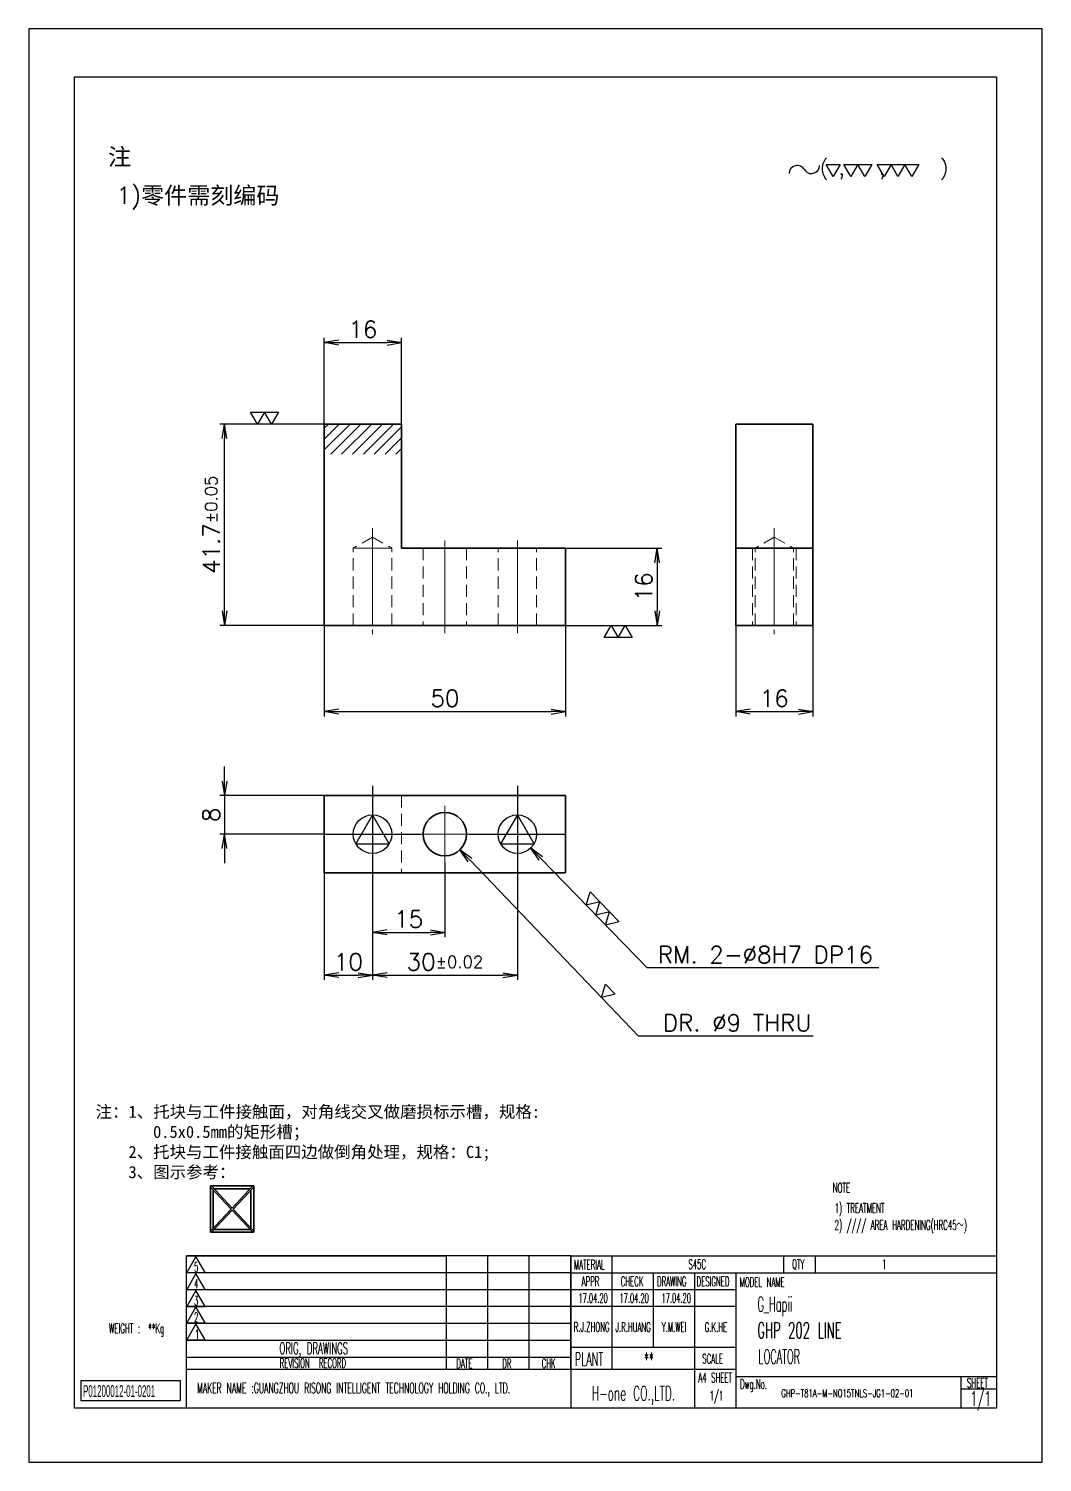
# Model space of a CAD drawing. Header units: millimetres. Extents: x 5606 to 13175, y -3239 to -2051.
# Drawn here: x 7373.5 to 7583.5, y -3239.2 to -2942.2 of the extents above; entities that cross this region are included whole.
import ezdxf
from ezdxf.enums import TextEntityAlignment as Align

# ---------------------------------------------------------------- set-up
doc = ezdxf.new("R2010")
doc.units = ezdxf.units.MM
doc.linetypes.add('CENTER-HOKUTO', pattern=[23, 20, -1, 1, -1])
doc.linetypes.add('HIDDEN-HOKUTO', pattern=[3.8, 2.5, -1.3])
for name, color, linetype, lineweight in [('\\M+195B6\\M+18E9A(TEXT)', 7, 'Continuous', 40), ('AM_7', 2, 'CENTER-HOKUTO', 30), ('AM_HID', 1, 'HIDDEN-HOKUTO', 25), ('标注线(DIM)', 3, 'Continuous', 25)]:
    doc.layers.add(name, color=color, linetype=linetype, lineweight=lineweight)
doc.layers.add('title_frame', color=7, linetype='Continuous')
doc.layers.add('word_dim', color=253, linetype='Continuous')
doc.styles.add('MX_NOTE_STANDARD', font='txt.shx', dxfattribs={"bigfont": 'bigfont.shx'})
doc.styles.get("Standard").update_dxf_attribs({"font": 'romans.shx', "bigfont": 'bigfont.shx'})
doc.dimstyles.new('RS1-1', dxfattribs={"dimtxt": 3.5, "dimasz": 3, "dimexe": 1, "dimexo": 0, "dimgap": 1, "dimtad": 3, "dimdsep": 46, "dimtxsty": 'Standard', "dimblk1": 'OPEN', "dimblk2": 'OPEN', "dimsah": 1, "dimcen": 0, "dimclrd": 256, "dimclre": 256, "dimclrt": 3, "dimazin": 2, "dimtfac": 1, "dimtmove": 0, "dimatfit": 3, "dimldrblk": 'OPEN', "dimfxl": 0, "dimtolj": 1, "dimtzin": 0, "dimarcsym": 0})

# ---------------------------------------------------------------- blocks, each defined once
blk = doc.blocks.new('A$C0CE446BE')
at = {"layer": 'title_frame'}
for p, q in [((-167.83, 0), (-167.83, 31.5)), ((-167.83, 31.5), (-113.92, 31.5)), ((-88.2, 31.5), (-167.83, 31.5)), ((-165.84, 31.38), (-167.72, 28.05)), ((-163.97, 28.05), (-165.84, 31.38)), ((-113.92, 8), (-113.92, 31.5)), ((-105.35, 8), (-105.35, 31.5)), ((-105.35, 8), (-105.35, 31.5)), ((-96.78, 8), (-96.78, 31.5)), ((-96.78, 8), (-96.78, 31.5)), ((-88.2, 8), (-88.2, 31.5)), ((-88.2, 31.5), (-88.2, 0)), ((-88.2, 31.5), (-88.2, 0)), ((-88.2, 31.5), (0, 31.5)), ((-79.62, 8), (-79.62, 31.5)), ((-44.1, 31.5), (-44.1, 28)), ((-37.53, 31.5), (-37.53, 28)), ((-113.92, 28), (-167.83, 28)), ((-88.2, 28), (-167.83, 28)), ((-167.72, 28.05), (-163.97, 28.05)), ((-165.84, 27.9), (-167.72, 24.58)), ((-163.97, 24.58), (-165.84, 27.9)), ((-88.2, 28), (0, 28)), ((-71.05, 12.6), (-71.05, 28)), ((-62.47, 0), (-62.47, 28)), ((-53.9, 0), (-53.9, 28)), ((-113.92, 24.5), (-167.83, 24.5)), ((-88.2, 24.5), (-167.83, 24.5)), ((-167.72, 24.58), (-163.97, 24.58)), ((-165.84, 24.37), (-167.72, 21.05)), ((-163.97, 21.05), (-165.84, 24.37)), ((-53.9, 24.5), (-88.2, 24.5)), ((-113.92, 21), (-167.83, 21)), ((-88.2, 21), (-167.83, 21)), ((-167.72, 21.05), (-163.97, 21.05)), ((-165.84, 20.96), (-167.72, 17.63)), ((-163.97, 17.63), (-165.84, 20.96)), ((-53.9, 21), (-88.2, 21)), ((-113.92, 17.5), (-167.83, 17.5)), ((-88.2, 17.5), (-167.83, 17.5)), ((-167.72, 17.63), (-163.97, 17.63)), ((-165.84, 17.43), (-167.72, 14.1)), ((-163.97, 14.1), (-165.84, 17.43)), ((-113.92, 14), (-167.83, 14)), ((-88.2, 14), (-167.83, 14)), ((-167.72, 14.1), (-163.97, 14.1)), ((-88.2, 12.6), (-53.9, 12.6)), ((-113.92, 10.5), (-167.83, 10.5)), ((-88.2, 10.5), (-167.83, 10.5)), ((-88.2, 8), (-167.83, 8)), ((-53.9, 8), (-88.2, 8)), ((-53.9, 6.5), (0, 6.5)), ((-7.35, 6.5), (-7.35, 0)), ((-7.35, 4), (0, 4)), ((0, 0), (-167.83, 0))]:
    blk.add_line(p, q, dxfattribs=at)
at = {"layer": 'title_frame', "color": 3, "style": 'MX_NOTE_STANDARD', "width": 0.5341}
for s, height, p in [('5', 1.92, (-166.24, 28.28)), ('MATERIAL', 1.973, (-87.53, 28.71)), ('QTY', 1.973, (-42.33, 28.8)), ('APPR', 1.973, (-85.93, 25.24)), ('CHECK', 1.973, (-77.84, 25.24)), ('DRAWING', 1.973, (-70.32, 25.24)), ('DESIGNED', 1.973, (-62.13, 25.24)), ('MODEL NAME', 1.973, (-53.2, 25.09)), ('4', 1.92, (-166.24, 24.8)), ('3', 1.92, (-166.24, 21.27)), ('2', 1.92, (-166.24, 17.86)), ('1', 1.92, (-166.04, 14.33)), ('ORIG, DRAWINGS', 2.4112, (-148.55, 11.16)), ('REVISION  RECORD', 1.9728, (-148.5, 8.32)), ('DATE', 1.973, (-111.89, 8.24)), ('DR', 1.973, (-102.39, 8.23)), ('CHK', 1.973, (-94.22, 8.27)), ('SCALE', 1.973, (-60.95, 9.22)), ('A4 SHEET', 1.973, (-61.77, 5.32)), ('MAKER NAME :GUANGZHOU RISONG INTELLIGENT TECHNOLOGY HOLDING CO., LTD.', 2.16, (-165.6, 3.07))]:
    blk.add_text(s, height=height, dxfattribs=at).set_placement(p)
blk = doc.blocks.new('A$C4356167B')
at = {"layer": 'word_dim', "ltscale": 2}
blk.add_blockref('A$C0CE446BE', (0, 0), dxfattribs=at)
at = {"layer": 'title_frame', "color": 3, "style": 'MX_NOTE_STANDARD', "width": 0.5341}
for s, height, p in [('PLANT', 2.74, (-87.36, 8.77)), ('Dwg.No.', 1.973, (-53.11, 3.98))]:
    blk.add_text(s, height=height, dxfattribs=at).set_placement(p)
blk = doc.blocks.new('A$C776344BA')
at = {"color": 7, "lineweight": 35, "ltscale": 0.4}
for p, q in [((0, 16), (0, 0)), ((15, 16), (15, 0)), ((1, 14.57), (1, 1.43)), ((14, 14.57), (14, 1.43))]:
    blk.add_line(p, q, dxfattribs=at)
at = {"color": 7, "lineweight": 35, "ltscale": 0.375}
for p, q in [((15, 16), (0, 16)), ((13.72, 15), (1.28, 15)), ((15, 0), (0, 0)), ((13.72, 1), (1.28, 1))]:
    blk.add_line(p, q, dxfattribs=at)
at = {"layer": '标注线(DIM)', "lineweight": -3}
for p, q in [((0, 15.63), (7.16, 8)), ((0.34, 16), (7.5, 8.37)), ((7.5, 8.37), (14.66, 16)), ((7.84, 8), (15, 15.63)), ((0, 0.37), (7.16, 8)), ((0.34, 0), (7.5, 7.63)), ((7.5, 7.63), (14.66, 0)), ((7.84, 8), (15, 0.37))]:
    blk.add_line(p, q, dxfattribs=at)
blk = doc.blocks.new('_Open')
at = {"color": 0, "lineweight": -2}
for p, q in [((-1, 0.167), (0, 0)), ((-1, -0.167), (0, 0)), ((0, 0), (-1, 0))]:
    blk.add_line(p, q, dxfattribs=at)
blk = doc.blocks.new('*D23')
at = {"layer": 'DEFPOINTS', "color": 0, "ltscale": 2}
for p in [(7434.78, -3065.82), (7484.78, -3065.82), (7484.78, -3083.67)]:
    blk.add_point(p, dxfattribs=at)
at = {"layer": 'word_dim', "lineweight": -2, "ltscale": 2}
for p, q in [((7434.78, -3065.82), (7434.78, -3084.67)), ((7484.78, -3065.82), (7484.78, -3084.67)), ((7437.78, -3083.67), (7481.78, -3083.67))]:
    blk.add_line(p, q, dxfattribs=at)
at = {"layer": 'word_dim', "lineweight": -2, "ltscale": 2, "xscale": 3, "yscale": 3, "zscale": 3, "rotation": 180}
blk.add_blockref('_Open', (7434.78, -3083.67), dxfattribs=at)
at = {"layer": 'word_dim', "lineweight": -2, "ltscale": 2, "xscale": 3, "yscale": 3, "zscale": 3}
blk.add_blockref('_Open', (7484.78, -3083.67), dxfattribs=at)
at = {"layer": 'word_dim', "color": 3, "ltscale": 2, "insert": (7459.78, -3080.92), "char_height": 3.5, "attachment_point": 5}
blk.add_mtext('\\A1;50', dxfattribs=at)
blk = doc.blocks.new('*D24')
at = {"layer": 'DEFPOINTS', "color": 0, "ltscale": 2}
for p in [(7414.11, -3024.12), (7434.78, -3024.12), (7434.78, -3065.82)]:
    blk.add_point(p, dxfattribs=at)
at = {"layer": 'word_dim', "lineweight": -2, "ltscale": 2}
for p, q in [((7434.78, -3024.12), (7413.11, -3024.12)), ((7414.11, -3062.82), (7414.11, -3027.12)), ((7434.78, -3065.82), (7413.11, -3065.82))]:
    blk.add_line(p, q, dxfattribs=at)
at = {"layer": 'word_dim', "lineweight": -2, "ltscale": 2, "xscale": 3, "yscale": 3, "zscale": 3}
for p, rotation in [((7414.11, -3024.12), 90), ((7414.11, -3065.82), 270)]:
    blk.add_blockref('_Open', p, dxfattribs=dict(at, rotation=rotation))
at = {"layer": 'word_dim', "color": 3, "ltscale": 2, "insert": (7411.36, -3044.97), "char_height": 3.5, "attachment_point": 5, "rotation": 90}
blk.add_mtext('\\A1;41.7{\\H0.715x;%%p0.05}', dxfattribs=at)
blk = doc.blocks.new('*D25')
at = {"layer": 'DEFPOINTS', "color": 0, "ltscale": 2}
for p in [(7484.78, -3049.82), (7484.78, -3065.82), (7503.73, -3065.82)]:
    blk.add_point(p, dxfattribs=at)
at = {"layer": 'word_dim', "lineweight": -2, "ltscale": 2}
for p, q in [((7484.78, -3049.82), (7504.73, -3049.82)), ((7503.73, -3052.82), (7503.73, -3062.82)), ((7484.78, -3065.82), (7504.73, -3065.82))]:
    blk.add_line(p, q, dxfattribs=at)
at = {"layer": 'word_dim', "lineweight": -2, "ltscale": 2, "xscale": 3, "yscale": 3, "zscale": 3}
for p, rotation in [((7503.73, -3049.82), 90), ((7503.73, -3065.82), 270)]:
    blk.add_blockref('_Open', p, dxfattribs=dict(at, rotation=rotation))
at = {"layer": 'word_dim', "color": 3, "ltscale": 2, "insert": (7500.98, -3057.82), "char_height": 3.5, "attachment_point": 5, "rotation": 90}
blk.add_mtext('\\A1;16', dxfattribs=at)
blk = doc.blocks.new('*D26')
at = {"layer": 'DEFPOINTS', "color": 0, "ltscale": 2}
for p in [(7520.02, -3065.82), (7536.02, -3065.82), (7536.02, -3083.67)]:
    blk.add_point(p, dxfattribs=at)
at = {"layer": 'word_dim', "lineweight": -2, "ltscale": 2}
for p, q in [((7520.02, -3065.82), (7520.02, -3084.67)), ((7536.02, -3065.82), (7536.02, -3084.67)), ((7523.02, -3083.67), (7533.02, -3083.67))]:
    blk.add_line(p, q, dxfattribs=at)
at = {"layer": 'word_dim', "lineweight": -2, "ltscale": 2, "xscale": 3, "yscale": 3, "zscale": 3, "rotation": 180}
blk.add_blockref('_Open', (7520.02, -3083.67), dxfattribs=at)
at = {"layer": 'word_dim', "lineweight": -2, "ltscale": 2, "xscale": 3, "yscale": 3, "zscale": 3}
blk.add_blockref('_Open', (7536.02, -3083.67), dxfattribs=at)
at = {"layer": 'word_dim', "color": 3, "ltscale": 2, "insert": (7528.02, -3080.92), "char_height": 3.5, "attachment_point": 5}
blk.add_mtext('\\A1;16', dxfattribs=at)
blk = doc.blocks.new('MARK_8PIN')
at = {"color": 3, "linetype": 'Continuous'}
blk.add_lwpolyline([(0, 4), (-3.46, -2), (3.46, -2)], close=True, dxfattribs=at)
blk.add_circle((0, 0), 4, dxfattribs=at)
blk = doc.blocks.new('MARK_CENTER')
at = {"color": 2, "linetype": 'CENTER-HOKUTO'}
for p, q in [((0, 10), (0, -10)), ((-10, 0), (10, 0))]:
    blk.add_line(p, q, dxfattribs=at)
blk = doc.blocks.new('*D27')
at = {"layer": 'DEFPOINTS', "color": 0, "linetype": 'Continuous', "ltscale": 2}
for p in [(7434.78, -3101.06), (7414.11, -3109.06), (7434.78, -3109.06)]:
    blk.add_point(p, dxfattribs=at)
at = {"layer": 'word_dim', "linetype": 'Continuous', "lineweight": -2, "ltscale": 2}
for p, q in [((7414.11, -3098.06), (7414.11, -3095.06)), ((7434.78, -3101.06), (7413.11, -3101.06)), ((7414.11, -3101.06), (7414.11, -3109.06)), ((7434.78, -3109.06), (7413.11, -3109.06)), ((7414.11, -3112.06), (7414.11, -3115.06))]:
    blk.add_line(p, q, dxfattribs=at)
at = {"layer": 'word_dim', "linetype": 'Continuous', "lineweight": -2, "ltscale": 2, "xscale": 3, "yscale": 3, "zscale": 3}
for p, rotation in [((7414.11, -3101.06), 270), ((7414.11, -3109.06), 90)]:
    blk.add_blockref('_Open', p, dxfattribs=dict(at, rotation=rotation))
at = {"layer": 'word_dim', "color": 3, "linetype": 'Continuous', "ltscale": 2, "insert": (7411.36, -3105.06), "char_height": 3.5, "attachment_point": 5, "rotation": 90}
blk.add_mtext('\\A1;8', dxfattribs=at)
blk = doc.blocks.new('*D28')
at = {"layer": 'DEFPOINTS', "color": 0, "linetype": 'Continuous', "ltscale": 2}
for p in [(7434.78, -3117.06), (7444.78, -3119.06), (7444.78, -3138.27)]:
    blk.add_point(p, dxfattribs=at)
at = {"layer": 'word_dim', "linetype": 'Continuous', "lineweight": -2, "ltscale": 2}
for p, q in [((7434.78, -3117.06), (7434.78, -3139.27)), ((7444.78, -3119.06), (7444.78, -3139.27)), ((7437.78, -3138.27), (7441.78, -3138.27))]:
    blk.add_line(p, q, dxfattribs=at)
at = {"layer": 'word_dim', "linetype": 'Continuous', "lineweight": -2, "ltscale": 2, "xscale": 3, "yscale": 3, "zscale": 3, "rotation": 180}
blk.add_blockref('_Open', (7434.78, -3138.27), dxfattribs=at)
at = {"layer": 'word_dim', "linetype": 'Continuous', "lineweight": -2, "ltscale": 2, "xscale": 3, "yscale": 3, "zscale": 3}
blk.add_blockref('_Open', (7444.78, -3138.27), dxfattribs=at)
at = {"layer": 'word_dim', "color": 3, "linetype": 'Continuous', "ltscale": 2, "insert": (7439.78, -3135.52), "char_height": 3.5, "attachment_point": 5}
blk.add_mtext('\\A1;10', dxfattribs=at)
blk = doc.blocks.new('*D29')
at = {"layer": 'DEFPOINTS', "color": 0, "linetype": 'Continuous', "ltscale": 2}
for p in [(7444.78, -3119.06), (7474.78, -3119.06), (7474.78, -3138.27)]:
    blk.add_point(p, dxfattribs=at)
at = {"layer": 'word_dim', "linetype": 'Continuous', "lineweight": -2, "ltscale": 2}
for p, q in [((7444.78, -3119.06), (7444.78, -3139.27)), ((7474.78, -3119.06), (7474.78, -3139.27)), ((7447.78, -3138.27), (7471.78, -3138.27))]:
    blk.add_line(p, q, dxfattribs=at)
at = {"layer": 'word_dim', "linetype": 'Continuous', "lineweight": -2, "ltscale": 2, "xscale": 3, "yscale": 3, "zscale": 3, "rotation": 180}
blk.add_blockref('_Open', (7444.78, -3138.27), dxfattribs=at)
at = {"layer": 'word_dim', "linetype": 'Continuous', "lineweight": -2, "ltscale": 2, "xscale": 3, "yscale": 3, "zscale": 3}
blk.add_blockref('_Open', (7474.78, -3138.27), dxfattribs=at)
at = {"layer": 'word_dim', "color": 3, "linetype": 'Continuous', "ltscale": 2, "insert": (7459.78, -3135.52), "char_height": 3.5, "attachment_point": 5}
blk.add_mtext('\\A1;30{\\H0.715x;%%p0.02}', dxfattribs=at)
blk = doc.blocks.new('*D30')
at = {"layer": 'DEFPOINTS', "color": 0, "linetype": 'Continuous', "ltscale": 2}
for p in [(7459.78, -3114.91), (7444.78, -3119.06), (7459.78, -3129.4)]:
    blk.add_point(p, dxfattribs=at)
at = {"layer": 'word_dim', "linetype": 'Continuous', "lineweight": -2, "ltscale": 2}
for p, q in [((7459.78, -3114.91), (7459.78, -3130.4)), ((7444.78, -3119.06), (7444.78, -3130.4)), ((7447.78, -3129.4), (7456.78, -3129.4))]:
    blk.add_line(p, q, dxfattribs=at)
at = {"layer": 'word_dim', "linetype": 'Continuous', "lineweight": -2, "ltscale": 2, "xscale": 3, "yscale": 3, "zscale": 3, "rotation": 180}
blk.add_blockref('_Open', (7444.78, -3129.4), dxfattribs=at)
at = {"layer": 'word_dim', "linetype": 'Continuous', "lineweight": -2, "ltscale": 2, "xscale": 3, "yscale": 3, "zscale": 3}
blk.add_blockref('_Open', (7459.78, -3129.4), dxfattribs=at)
at = {"layer": 'word_dim', "color": 3, "linetype": 'Continuous', "ltscale": 2, "insert": (7452.28, -3126.65), "char_height": 3.5, "attachment_point": 5}
blk.add_mtext('\\A1;15', dxfattribs=at)
blk = doc.blocks.new('*D31')
at = {"layer": 'DEFPOINTS', "color": 0, "linetype": 'Continuous', "ltscale": 2}
for p in [(7471.99, -3106.18), (7477.56, -3111.93)]:
    blk.add_point(p, dxfattribs=at)
at = {"layer": 'word_dim', "linetype": 'Continuous', "lineweight": -2, "ltscale": 2}
for p, q in [((7501.66, -3136.77), (7479.65, -3114.08)), ((7549.69, -3136.77), (7501.66, -3136.77))]:
    blk.add_line(p, q, dxfattribs=at)
at = {"layer": 'word_dim', "linetype": 'Continuous', "lineweight": -2, "ltscale": 2, "xscale": 3, "yscale": 3, "zscale": 3, "rotation": 134.1194397132619}
blk.add_blockref('_Open', (7477.56, -3111.93), dxfattribs=at)
at = {"layer": 'word_dim', "color": 3, "linetype": 'Continuous', "ltscale": 2, "insert": (7526.17, -3134.02), "char_height": 3.5, "attachment_point": 5}
blk.add_mtext('\\A1;RM. 2-∅8H7 DP16', dxfattribs=at)
blk = doc.blocks.new('shiage3')
at = {"layer": 'word_dim', "color": 3, "linetype": 'Continuous'}
for p, q in [((-1.44, 2.5), (7.22, 2.5)), ((0, 0), (-1.44, 2.5)), ((1.44, 2.5), (0, 0)), ((2.89, 0), (1.44, 2.5)), ((4.33, 2.5), (2.89, 0)), ((5.77, 0), (4.33, 2.5)), ((7.22, 2.5), (5.77, 0))]:
    blk.add_line(p, q, dxfattribs=at)
blk = doc.blocks.new('*D32')
at = {"layer": 'DEFPOINTS', "color": 0, "linetype": 'Continuous', "ltscale": 2}
for p in [(7456.66, -3105.81), (7462.89, -3112.3)]:
    blk.add_point(p, dxfattribs=at)
at = {"layer": 'word_dim', "linetype": 'Continuous', "lineweight": -2, "ltscale": 2}
for p, q in [((7499.89, -3150.89), (7464.97, -3114.47)), ((7536.09, -3150.89), (7499.89, -3150.89))]:
    blk.add_line(p, q, dxfattribs=at)
at = {"layer": 'word_dim', "linetype": 'Continuous', "lineweight": -2, "ltscale": 2, "xscale": 3, "yscale": 3, "zscale": 3, "rotation": 133.797939291221}
blk.add_blockref('_Open', (7462.89, -3112.3), dxfattribs=at)
at = {"layer": 'word_dim', "color": 3, "linetype": 'Continuous', "ltscale": 2, "insert": (7520.32, -3148.14), "char_height": 3.5, "attachment_point": 5}
blk.add_mtext('\\A1;DR. ∅9 THRU', dxfattribs=at)
blk = doc.blocks.new('shiage1')
at = {"layer": 'word_dim', "color": 3, "linetype": 'Continuous'}
for p, q in [((0, 0), (-1.44, 2.5)), ((-1.44, 2.5), (1.44, 2.5)), ((1.44, 2.5), (0, 0))]:
    blk.add_line(p, q, dxfattribs=at)
blk = doc.blocks.new('shiage0')
at = {"layer": 'word_dim', "color": 3, "linetype": 'Continuous'}
for centre, start, end in [((1.69, 0), 30, 180), ((4.61, 1.69), 210, 0)]:
    blk.add_arc(centre, 1.69, start, end, dxfattribs=at)
blk = doc.blocks.new('10')
at = {"layer": 'title_frame', "color": 3, "linetype": 'Continuous'}
for points in [[(9.63, 2.65), (8.18, 5.15), (11.07, 5.15)], [(13.31, 2.65), (11.86, 5.15), (17.64, 5.15), (16.2, 2.65), (14.75, 5.15)], [(20.17, 2.65), (18.73, 5.15), (27.4, 5.15), (25.95, 2.65), (24.51, 5.15), (23.06, 2.65), (21.62, 5.15)]]:
    blk.add_lwpolyline(points, close=True, dxfattribs=at)
blk.add_blockref('shiage0', (0.52, 3.24), dxfattribs=at)
blk.add_text('( ,   ,     )', height=3, dxfattribs=at).set_placement((6.84, 2.97))
blk = doc.blocks.new('*D61')
at = {"layer": 'DEFPOINTS', "color": 0, "linetype": 'Continuous', "ltscale": 2}
for p in [(7450.78, -3007.23), (7434.78, -3032.17), (7450.78, -3032.17)]:
    blk.add_point(p, dxfattribs=at)
at = {"layer": 'word_dim', "linetype": 'Continuous', "lineweight": -2, "ltscale": 2}
for p, q in [((7434.78, -3032.17), (7434.78, -3006.23)), ((7437.78, -3007.23), (7447.78, -3007.23)), ((7450.78, -3032.17), (7450.78, -3006.23))]:
    blk.add_line(p, q, dxfattribs=at)
at = {"layer": 'word_dim', "linetype": 'Continuous', "lineweight": -2, "ltscale": 2, "xscale": 3, "yscale": 3, "zscale": 3, "rotation": 180}
blk.add_blockref('_Open', (7434.78, -3007.23), dxfattribs=at)
at = {"layer": 'word_dim', "linetype": 'Continuous', "lineweight": -2, "ltscale": 2, "xscale": 3, "yscale": 3, "zscale": 3}
blk.add_blockref('_Open', (7450.78, -3007.23), dxfattribs=at)
at = {"layer": 'word_dim', "color": 3, "linetype": 'Continuous', "ltscale": 2, "insert": (7442.78, -3004.48), "char_height": 3.5, "attachment_point": 5}
blk.add_mtext('\\A1;16', dxfattribs=at)

msp = doc.modelspace()

# ---------------------------------------------------------------- hatches: boundary and pattern name
at = {"layer": 'word_dim', "ltscale": 2}
h = msp.add_hatch(dxfattribs=at)
h.set_pattern_fill('ANSI31', color=256, scale=0.5, style=0)
h.paths.add_polyline_path([(7450.777, -3024.115), (7434.777, -3024.115), (7434.777, -3030.353), (7450.777, -3030.353)])

# ---------------------------------------------------------------- linework, layer by layer
at = {"color": 7, "lineweight": 35, "ltscale": 0.4}
for p, q in [((7434.777, -3024.115), (7450.777, -3024.115)), ((7520.017, -3024.115), (7536.017, -3024.115)), ((7484.777, -3049.815), (7484.777, -3065.815)), ((7520.017, -3049.815), (7520.017, -3065.815)), ((7536.017, -3049.815), (7520.017, -3049.815)), ((7536.017, -3049.815), (7536.017, -3065.815)), ((7536.017, -3065.815), (7520.017, -3065.815))]:
    msp.add_line(p, q, dxfattribs=at)
at = {"color": 7, "lineweight": 35}
for p, q in [((7434.777, -3024.115), (7434.777, -3065.815)), ((7450.777, -3024.115), (7450.777, -3049.815)), ((7520.017, -3024.115), (7520.017, -3049.815)), ((7536.017, -3024.115), (7536.017, -3049.815)), ((7484.777, -3049.815), (7450.777, -3049.815)), ((7434.777, -3065.815), (7484.777, -3065.815)), ((7434.777, -3101.055), (7484.777, -3101.055)), ((7434.777, -3117.055), (7484.777, -3117.055))]:
    msp.add_line(p, q, dxfattribs=at)
at = {"color": 7, "lineweight": 35, "ltscale": 0.399999}
for p, q in [((7434.777, -3117.055), (7434.777, -3101.055)), ((7484.777, -3117.055), (7484.777, -3101.055))]:
    msp.add_line(p, q, dxfattribs=at)
at = {"color": 7, "lineweight": 35}
msp.add_circle((7459.777, -3109.055), 4.5, dxfattribs=at)
at = {"layer": 'AM_7', "color": 2, "lineweight": 13}
for p, q in [((7444.777, -3045.675), (7444.777, -3067.646)), ((7528.017, -3045.675), (7528.017, -3067.647)), ((7459.777, -3048.215), (7459.777, -3067.416)), ((7474.777, -3067.415), (7474.777, -3048.215)), ((7459.777, -3103.205), (7459.777, -3114.905)), ((7444.777, -3103.855), (7444.777, -3114.255)), ((7449.977, -3109.055), (7439.577, -3109.055)), ((7465.627, -3109.055), (7453.927, -3109.055)), ((7479.977, -3109.055), (7469.577, -3109.055))]:
    msp.add_line(p, q, dxfattribs=at)
at = {"layer": 'AM_HID', "color": 1, "lineweight": 13}
for p, q in [((7444.777, -3047.506), (7440.777, -3049.815)), ((7440.777, -3049.815), (7446.695, -3049.815)), ((7440.777, -3065.815), (7440.777, -3049.815)), ((7442.859, -3049.815), (7448.777, -3049.815)), ((7444.777, -3047.506), (7448.777, -3049.815)), ((7448.777, -3065.815), (7448.777, -3049.815)), ((7455.277, -3049.815), (7455.277, -3065.815)), ((7464.277, -3049.815), (7464.277, -3065.815)), ((7470.777, -3065.815), (7470.777, -3049.815)), ((7478.777, -3065.815), (7478.777, -3049.815)), ((7523.517, -3049.815), (7523.517, -3065.815)), ((7528.017, -3047.506), (7524.017, -3049.815)), ((7524.017, -3049.815), (7531.527, -3049.815)), ((7524.017, -3065.815), (7524.017, -3049.815)), ((7524.017, -3065.815), (7524.017, -3049.815)), ((7524.506, -3049.815), (7532.017, -3049.815)), ((7528.017, -3047.506), (7532.017, -3049.815)), ((7532.017, -3065.815), (7532.017, -3049.815)), ((7532.017, -3065.815), (7532.017, -3049.815)), ((7532.517, -3049.815), (7532.517, -3065.815)), ((7450.777, -3101.055), (7450.777, -3117.055))]:
    msp.add_line(p, q, dxfattribs=at)
at = {"layer": 'title_frame'}
for p, q in [((7383.038, -2952.193), (7574.038, -2952.193)), ((7383.038, -3227.943), (7383.038, -2952.193)), ((7388.038, -2952.193), (7574.038, -2952.193)), ((7574.038, -2952.193), (7574.038, -3227.943)), ((7485.838, -3196.443), (7485.838, -3199.943)), ((7384.392, -3222.253), (7404.92, -3222.253)), ((7384.392, -3226.454), (7384.392, -3222.253)), ((7404.92, -3222.253), (7404.92, -3226.454)), ((7574.038, -3227.943), (7383.038, -3227.943)), ((7404.92, -3226.454), (7384.392, -3226.454)), ((7574.038, -3227.943), (7520.138, -3227.943)), ((7574.038, -3227.943), (7520.138, -3227.943))]:
    msp.add_line(p, q, dxfattribs=at)
at = {"layer": 'title_frame', "color": 4}
msp.add_lwpolyline([(7373.538, -3239.193), (7583.538, -3239.193), (7583.538, -2942.193), (7373.538, -2942.193)], close=True, dxfattribs=at)
at = {"layer": 'word_dim', "color": 3, "ltscale": 2}
for points in [[(7420.963, -3024.115), (7419.518, -3021.612), (7425.298, -3021.612), (7423.853, -3024.115), (7422.408, -3021.612)], [(7497.106, -3065.815), (7498.551, -3068.318), (7492.771, -3068.318), (7494.216, -3065.815), (7495.661, -3068.318)]]:
    msp.add_lwpolyline(points, close=True, dxfattribs=at)

# ---------------------------------------------------------------- block references
at = {"layer": 'word_dim', "linetype": 'Continuous', "ltscale": 2}
msp.add_blockref('10', (7530.568, -2975.458), dxfattribs=at)
at = {"layer": 'word_dim', "color": 3, "linetype": 'CENTER-HOKUTO', "ltscale": 2}
for p in [(7444.777, -3109.055), (7474.777, -3109.055)]:
    msp.add_blockref('MARK_CENTER', p, dxfattribs=at)
at = {"layer": 'word_dim', "color": 3, "linetype": 'Continuous', "ltscale": 2}
msp.add_blockref('MARK_8PIN', (7444.777, -3109.055), dxfattribs=at)
at = {"layer": 'word_dim', "color": 3, "ltscale": 2}
msp.add_blockref('MARK_8PIN', (7474.777, -3109.055), dxfattribs=at)
at = {"layer": 'word_dim', "color": 3, "linetype": 'Continuous', "ltscale": 2}
for name, p, rotation in [('shiage3', (7489.055, -3123.779), 314.1194397132572), ('shiage1', (7492.221, -3142.891), 313.7979392912225)]:
    msp.add_blockref(name, p, dxfattribs=dict(at, rotation=rotation))
at = {"layer": 'word_dim', "ltscale": 2}
msp.add_blockref('A$C4356167B', (7574.038, -3227.943), dxfattribs=at)
at = {"layer": '标注线(DIM)', "lineweight": -3, "xscale": 0.5999999999994543, "yscale": 0.6000000000003638, "zscale": 0.6}
msp.add_blockref('A$C776344BA', (7411.183, -3191.545), dxfattribs=at)

# ---------------------------------------------------------------- texts
at = {"ltscale": 2, "char_height": 3.5, "attachment_point": 1}
for s, insert, width in [('{\\fSimSun|b0|i0|c134|p2;\\C3;注}', (7389.979, -2966.986), 10.36469), ('{\\Fromans,bigfont|c134;\\C3;1)\\fSimSun|b0|i0|c134|p2;零件需刻编码}', (7391.738, -2974.973), 96.90613)]:
    msp.add_mtext(s, dxfattribs=dict(at, insert=insert, width=width))
at = {"linetype": 'Continuous', "insert": (7524.515, -3206.923), "char_height": 3, "width": 50.9, "attachment_point": 4}
msp.add_mtext('{\\W0.5;\\C3;G_Hapii }', dxfattribs=at)
at = {"color": 3, "linetype": 'Continuous', "insert": (7529.47, -3224.08), "char_height": 1.6, "width": 37.13137, "attachment_point": 1}
msp.add_mtext('{\\W0.65;GHP-T81A-M-NO15TNLS-JG1-02-01}', dxfattribs=at)
at = {"layer": '\\M+195B6\\M+18E9A(TEXT)', "insert": (7387.408, -3172.952), "char_height": 2.5, "width": 103.9142, "attachment_point": 4}
msp.add_mtext('{\\fSimSun|b0|i0|c134|p2;\\C3;注：1、托块与工件接触面，对角线交叉做磨损标示槽，规格:\\P       0.5x0.5mm的矩形槽；\\P    2、托块与工件接触面四边做倒角处理，规格：C1;\\P    3、图示参考：}', dxfattribs=at)
at = {"layer": 'title_frame', "color": 3, "style": 'MX_NOTE_STANDARD'}
for s, height, width, p in [('NOTE', 2, 0.5341, (7540.113, -3183.309)), ('NOTE', 1.96, 0.545, (7540.113, -3183.309)), ('NOTE', 1.96, 0.545, (7540.113, -3183.309)), ('1) TREATMENT', 2, 0.5341, (7540.501, -3187.532)), ('1) TREATMENT', 1.96, 0.545, (7540.501, -3187.532)), ('1) TREATMENT', 1.96, 0.545, (7540.501, -3187.532)), ('2) //// AREA HARDENING(HRC45\\M+18160)', 2, 0.5341, (7540.501, -3191.032)), ('2) //// AREA HARDENING(HRC45\\M+18160)', 2, 0.5341, (7540.501, -3191.032)), ('2) //// AREA HARDENING(HRC45\\M+18160)', 2, 0.5341, (7540.501, -3191.032)), ('S45C', 1.9728, 0.5341, (7510.211, -3199.144)), ('1', 1.973, 0.5341, (7550.339, -3199.144)), ('17.04.20', 1.9, 0.5341, (7487.424, -3206.119)), ('17.04.20', 1.9, 0.5341, (7495.936, -3206.119)), ('17.04.20', 1.9, 0.5341, (7504.654, -3206.119)), ('WEIGHT : ', 2, 0.5341, (7390.175, -3212.456)), ('**Kg', 2, 0.5341, (7398.322, -3212.456)), ('GHP 202 LINE', 3.3, 0.5341, (7524.477, -3213.492)), ('**', 2.74, 0.5341, (7501.031, -3219.173)), ('LOCATOR', 2.94, 0.5, (7524.725, -3218.756)), ('SHEET', 1.9728, 0.5341, (7567.928, -3223.731)), ('H-one CO.,LTD.', 3, 0.5341, (7490.194, -3226.393)), ('1/1', 1.9728, 0.5341, (7514.619, -3226.374)), ('1/1', 3, 0.5341, (7568.645, -3227.467))]:
    msp.add_text(s, height=height, dxfattribs=dict(at, width=width)).set_placement(p)
at = {"layer": 'title_frame', "color": 3, "style": 'MX_NOTE_STANDARD', "width": 0.5341}
for s, p in [('R.J.ZHONG', (7490.17, -3212.736)), ('J.R.HUANG', (7498.765, -3212.758)), ('Y.M.WEI', (7507.244, -3212.754)), ('G.K.HE', (7515.915, -3212.758))]:
    msp.add_text(s, height=1.9728, dxfattribs=at).set_placement(p, align=Align.BOTTOM_CENTER)
at = {"layer": 'title_frame', "color": 3, "insert": (7384.805, -3223.21), "char_height": 2.45, "width": 4.1107, "attachment_point": 1, "style": 'MX_NOTE_STANDARD'}
msp.add_mtext('{\\f3 of 9 Barcode|b0|i0|c0|p82;\\W0.5;P01200012-01-0201}', dxfattribs=at)

# ---------------------------------------------------------------- dimensions: what is measured, and where the dimension line sits
at = {"layer": 'word_dim', "linetype": 'Continuous', "ltscale": 2}
for base, p1, p2, picture, middle in [((7450.777, -3007.228), (7434.777, -3032.175), (7450.777, -3032.175), '*D61', (7442.777, -3004.478)), ((7459.777, -3129.403), (7444.777, -3119.055), (7459.777, -3114.905), '*D30', (7452.277, -3126.653)), ((7444.777, -3138.269), (7434.777, -3117.055), (7444.777, -3119.055), '*D28', (7439.777, -3135.519))]:
    dim = msp.add_linear_dim(base=base, p1=p1, p2=p2, dimstyle='RS1-1', dxfattribs=at)
    dim.commit()
    dim.dimension.update_dxf_attribs({"geometry": picture, "text_midpoint": middle})
at = {"layer": 'word_dim', "ltscale": 2}
dim = msp.add_linear_dim(base=(7414.112, -3024.115), p1=(7434.777, -3065.815), p2=(7434.777, -3024.115), angle=90, text='<>{\\H0.715x;%%p0.05}', dimstyle='RS1-1', dxfattribs=at)
dim.commit()
dim.dimension.update_dxf_attribs({"geometry": '*D24', "text_midpoint": (7411.362, -3044.965)})
dim = msp.add_linear_dim(base=(7503.734, -3065.815), p1=(7484.777, -3049.815), p2=(7484.777, -3065.815), angle=90, dimstyle='RS1-1', dxfattribs=at)
dim.commit()
dim.dimension.update_dxf_attribs({"geometry": '*D25', "text_midpoint": (7500.984, -3057.815)})
for base, p1, p2, picture, middle in [((7484.777, -3083.669), (7434.777, -3065.815), (7484.777, -3065.815), '*D23', (7459.777, -3080.919)), ((7536.017, -3083.669), (7520.017, -3065.815), (7536.017, -3065.815), '*D26', (7528.017, -3080.919))]:
    dim = msp.add_linear_dim(base=base, p1=p1, p2=p2, dimstyle='RS1-1', dxfattribs=at)
    dim.commit()
    dim.dimension.update_dxf_attribs({"geometry": picture, "text_midpoint": middle})
at = {"layer": 'word_dim', "linetype": 'Continuous', "ltscale": 2}
dim = msp.add_linear_dim(base=(7414.112, -3109.055), p1=(7434.777, -3101.055), p2=(7434.777, -3109.055), angle=90, dimstyle='RS1-1', dxfattribs=at)
dim.commit()
dim.dimension.update_dxf_attribs({"geometry": '*D27', "text_midpoint": (7411.362, -3105.055)})
for p1, p2, text, picture, middle in [((7456.662, -3105.807), (7462.891, -3112.303), 'DR. <> THRU', '*D32', (7520.324, -3150.888)), ((7471.992, -3106.184), (7477.561, -3111.927), 'RM. 2-<>H7 DP16', '*D31', (7526.173, -3136.774))]:
    dim = msp.add_diameter_dim_2p(p1=p1, p2=p2, text=text, dimstyle='RS1-1', override={"dimtoh": 1, "dimtofl": 0}, dxfattribs=at)
    dim.commit()
    dim.dimension.update_dxf_attribs({"geometry": picture, "text_midpoint": middle, "dimtype": 163})
dim = msp.add_linear_dim(base=(7474.777, -3138.269), p1=(7444.777, -3119.055), p2=(7474.777, -3119.055), text='<>{\\H0.715x;%%p0.02}', dimstyle='RS1-1', dxfattribs=at)
dim.commit()
dim.dimension.update_dxf_attribs({"geometry": '*D29', "text_midpoint": (7459.777, -3135.519)})

doc.saveas('drawing.dxf')
